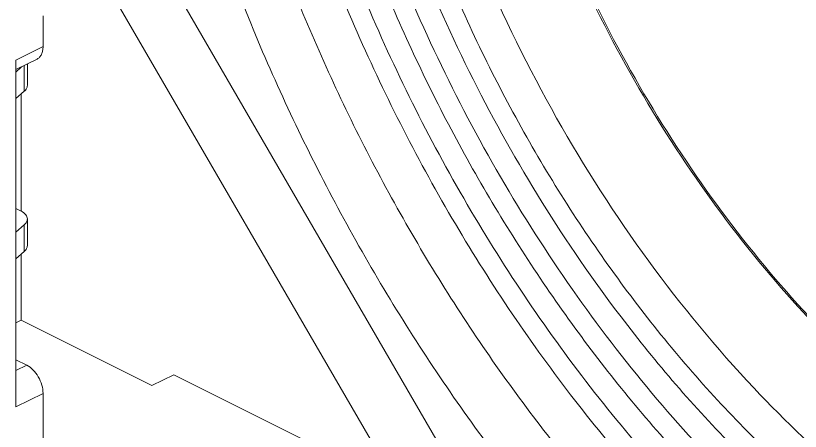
# Model space of a CAD drawing. Header units: millimetres. Extents: x 0 to 2524, y 0 to 1785.
# Drawn here: x 2077.81 to 2118.55, y 679.49 to 701.08 of the extents above; entities that cross this region are included whole.
import ezdxf

# ---------------------------------------------------------------- set-up
doc = ezdxf.new("R2010")
doc.units = ezdxf.units.MM
doc.header["$LTSCALE"] = 0.1
doc.layers.get('0').update_dxf_attribs({"lineweight": 13})

msp = doc.modelspace()

# ---------------------------------------------------------------- linework, layer by layer
for p, q in [((2078.097, 710.353), (2106.761, 660.915)), ((2082.582, 708.491), (2107.435, 665.626)), ((2079.228, 701.082), (2079.228, 699.48)), ((2077.814, 698.773), (2079.228, 699.48)), ((2077.814, 698.28), (2078.917, 698.831)), ((2077.814, 698.773), (2077.814, 680.76)), ((2077.807, 698.156), (2078.117, 698.424)), ((2078.252, 698.499), (2078.252, 697.156)), ((2078.413, 698.579), (2078.413, 697.456)), ((2077.814, 696.776), (2078.252, 697.156)), ((2078.097, 697.021), (2078.097, 690.952)), ((2077.814, 691.075), (2078.062, 690.952)), ((2077.807, 689.842), (2078.252, 690.227)), ((2078.252, 690.227), (2078.252, 688.842)), ((2078.413, 690.527), (2078.413, 689.142)), ((2077.814, 688.462), (2078.252, 688.842)), ((2078.097, 688.707), (2078.097, 685.264)), ((2077.814, 685.123), (2078.097, 685.264)), ((2078.097, 685.264), (2084.885, 681.87)), ((2078.38, 682.93), (2077.814, 683.213)), ((2078.38, 682.93), (2077.814, 682.647)), ((2084.885, 681.87), (2086.017, 682.436)), ((2086.017, 682.436), (2096.199, 677.345)), ((2079.228, 681.467), (2077.814, 680.76)), ((2079.228, 681.467), (2079.228, 655.486))]:
    msp.add_line(p, q)
msp.add_arc((2077.561, 689.95), 1.12, 61.0468, 63.4511)
for points, knots in [([(2144.01, 655.815), (2141.812, 655.799), (2137.215, 656.33), (2130.365, 658.586), (2123.478, 662.245), (2116.729, 667.204), (2110.288, 673.33), (2104.321, 680.461), (2098.985, 688.409), (2094.422, 696.963), (2090.751, 705.895), (2088.072, 714.969), (2086.454, 723.945), (2085.943, 732.588), (2086.555, 740.673), (2088.281, 747.991), (2090.675, 753.397), (2093.118, 757.093), (2094.496, 758.723), (2095.221, 759.478)], [0, 0, 0, 0, 0.049474, 0.103146, 0.161442, 0.224254, 0.291058, 0.36102, 0.433096, 0.506111, 0.578836, 0.650056, 0.71865, 0.783661, 0.844389, 0.90049, 0.952095, 0.976449, 1, 1, 1, 1]), ([(2137.585, 673.185), (2135.789, 673.689), (2132.146, 675.129), (2126.93, 678.274), (2121.867, 682.401), (2117.099, 687.392), (2112.755, 693.11), (2108.957, 699.393), (2105.81, 706.066), (2104.185, 710.708), (2103.508, 713.05)], [0, 0, 0, 0, 0.102795, 0.214486, 0.334547, 0.461687, 0.594075, 0.72952, 0.865637, 1, 1, 1, 1]), ([(2137.673, 673.159), (2135.874, 673.646), (2132.22, 675.057), (2126.984, 678.171), (2121.899, 682.28), (2117.106, 687.265), (2112.739, 692.987), (2108.92, 699.282), (2105.757, 705.973), (2104.126, 710.629), (2103.446, 712.979)], [0, 0, 0, 0, 0.102526, 0.214015, 0.333968, 0.461101, 0.59357, 0.729159, 0.865456, 1, 1, 1, 1]), ([(2116.146, 681.736), (2114.188, 683.815), (2110.486, 688.307), (2105.735, 695.709), (2101.82, 703.678), (2099.829, 709.264), (2099.012, 712.087)], [0, 0, 0, 0, 0.24375, 0.495252, 0.749174, 1, 1, 1, 1]), ([(2149.435, 660.265), (2148.21, 659.964), (2145.655, 659.566), (2141.694, 659.593), (2137.592, 660.228), (2133.399, 661.46), (2129.16, 663.273), (2124.923, 665.644), (2120.736, 668.546), (2115.186, 673.157), (2108.694, 680.048), (2101.958, 689.592), (2096.437, 700.128), (2093.691, 707.613), (2092.593, 711.409)], [0, 0, 0, 0, 0.045661, 0.093107, 0.142907, 0.195454, 0.250962, 0.309491, 0.370958, 0.435168, 0.570471, 0.712351, 0.856915, 1, 1, 1, 1]), ([(2159.39, 671.084), (2158.485, 669.908), (2156.477, 667.755), (2152.875, 665.254), (2148.824, 663.615), (2144.419, 662.871), (2139.75, 663.026), (2134.906, 664.065), (2129.971, 665.959), (2125.029, 668.67), (2120.163, 672.148), (2115.459, 676.329), (2110.997, 681.141), (2106.856, 686.496), (2103.11, 692.301), (2098.747, 700.471), (2096.227, 706.991), (2094.944, 711.426)], [0, 0, 0, 0, 0.048775, 0.095997, 0.143015, 0.191212, 0.241791, 0.295643, 0.353293, 0.414923, 0.480424, 0.549448, 0.621461, 0.695791, 0.771667, 0.848256, 1, 1, 1, 1]), ([(2141.597, 666.341), (2140.543, 666.356), (2138.384, 666.539), (2135.132, 667.235), (2131.824, 668.35), (2127.28, 670.427), (2121.656, 674.049), (2115.346, 679.676), (2109.542, 686.479), (2104.455, 694.208), (2100.272, 702.578), (2098.158, 708.465), (2097.296, 711.443)], [0, 0, 0, 0, 0.047274, 0.096795, 0.148814, 0.20346, 0.320499, 0.44713, 0.581328, 0.72034, 0.860998, 1, 1, 1, 1]), ([(2091.528, 711.28), (2092.553, 707.737), (2095.074, 700.736), (2100.072, 690.793), (2106.154, 681.629), (2113.096, 673.586), (2120.646, 666.964), (2127.379, 662.738), (2132.819, 660.35), (2136.785, 659.092), (2140.688, 658.342), (2143.277, 658.186), (2144.54, 658.201)], [0, 0, 0, 0, 0.139031, 0.279659, 0.418571, 0.552586, 0.67899, 0.795861, 0.850505, 0.902615, 0.952353, 1, 1, 1, 1]), ([(2093.88, 711.297), (2094.735, 708.341), (2096.798, 702.485), (2100.816, 694.089), (2105.677, 686.218), (2111.237, 679.108), (2116.393, 673.917), (2120.731, 670.348), (2125.012, 667.307), (2130.445, 664.296), (2135.071, 662.728), (2137.34, 662.231)], [0, 0, 0, 0, 0.135162, 0.272019, 0.408011, 0.540618, 0.667576, 0.728379, 0.787138, 0.898001, 1, 1, 1, 1]), ([(2096.232, 711.315), (2096.902, 708.998), (2098.476, 704.397), (2101.461, 697.728), (2105.032, 691.357), (2107.784, 687.352), (2109.243, 685.434)], [0, 0, 0, 0, 0.248449, 0.500161, 0.751789, 1, 1, 1, 1]), ([(2087.762, 706.684), (2088.858, 703.449), (2091.393, 697.069), (2096.108, 687.947), (2101.647, 679.426), (2105.874, 674.195), (2108.096, 671.741)], [0, 0, 0, 0, 0.251845, 0.505201, 0.755919, 1, 1, 1, 1]), ([(2079.228, 699.48), (2079.228, 699.407), (2079.216, 699.268), (2079.157, 699.078), (2079.058, 698.926), (2078.966, 698.855), (2078.917, 698.831)], [0, 0, 0, 0, 0.289252, 0.549686, 0.78297, 1, 1, 1, 1]), ([(2078.413, 697.456), (2078.413, 697.402), (2078.379, 697.285), (2078.3, 697.197), (2078.252, 697.156)], [0, 0, 0, 0, 0.461039, 1, 1, 1, 1]), ([(2078.413, 690.527), (2078.413, 690.604), (2078.337, 690.778), (2078.19, 690.882), (2078.103, 690.93)], [0, 0, 0, 0, 0.436964, 1, 1, 1, 1]), ([(2078.252, 690.227), (2078.3, 690.268), (2078.379, 690.357), (2078.413, 690.474), (2078.413, 690.527)], [0, 0, 0, 0, 0.538961, 1, 1, 1, 1]), ([(2078.413, 689.142), (2078.413, 689.088), (2078.379, 688.971), (2078.3, 688.883), (2078.252, 688.842)], [0, 0, 0, 0, 0.461039, 1, 1, 1, 1]), ([(2109.243, 685.434), (2111.065, 683.039), (2114.895, 678.586), (2121.268, 672.923), (2127.938, 668.613), (2132.654, 666.665), (2134.982, 666.004)], [0, 0, 0, 0, 0.275655, 0.536354, 0.778336, 1, 1, 1, 1]), ([(2078.38, 682.93), (2078.501, 682.87), (2078.731, 682.689), (2078.997, 682.331), (2079.178, 681.913), (2079.228, 681.612), (2079.228, 681.467)], [0, 0, 0, 0, 0.229676, 0.488215, 0.753207, 1, 1, 1, 1]), ([(2137.883, 668.17), (2136.003, 668.575), (2132.163, 669.837), (2126.61, 672.786), (2121.164, 676.784), (2117.787, 679.993), (2116.146, 681.736)], [0, 0, 0, 0, 0.222181, 0.463491, 0.723486, 1, 1, 1, 1])]:
    msp.add_open_spline(points, degree=3, knots=knots)

doc.saveas('drawing.dxf')
